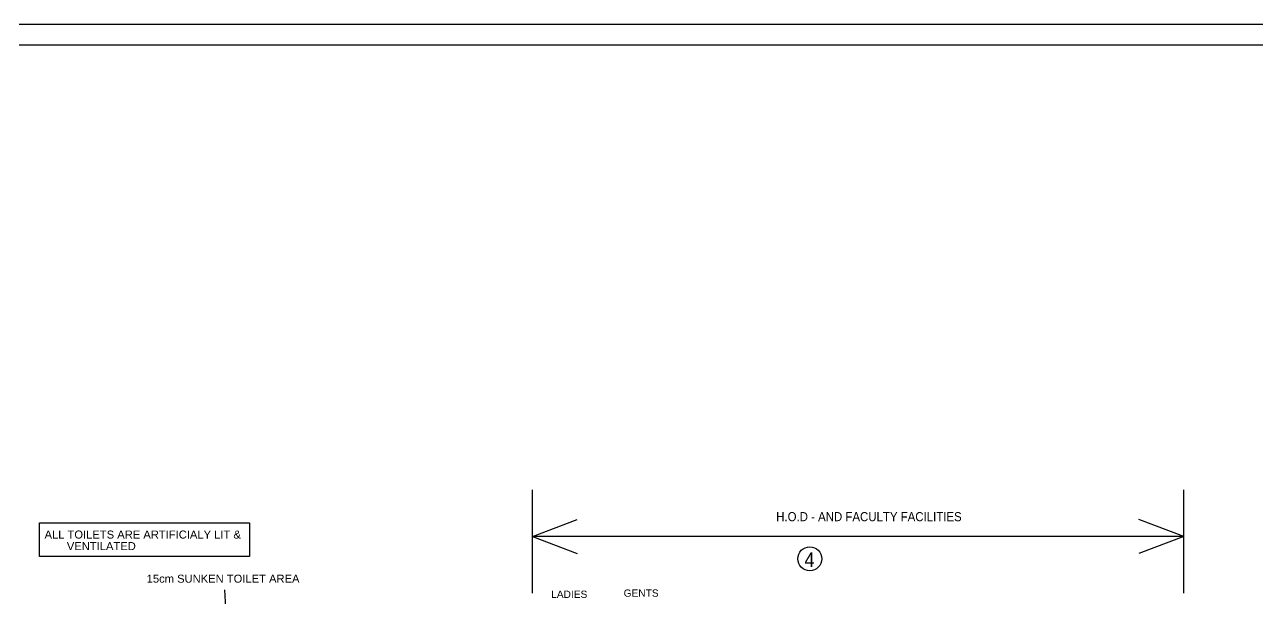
# Model space of a CAD drawing. Extents: x 53439 to 79867, y -144071 to -73305.
# Drawn here: x 64011 to 67400, y -95776 to -94198 of the extents above; entities that cross this region are included whole.
import ezdxf

# ---------------------------------------------------------------- set-up
doc = ezdxf.new("R2010")
doc.units = 0
doc.header["$LTSCALE"] = 0.1
doc.header["$MEASUREMENT"] = 0
doc.layers.get('0').update_dxf_attribs({"linetype": 'CONTINUOUS'})
for name, color, linetype in [('BOR', 200, 'CONTINUOUS'), ('BOR1', 230, 'CONTINUOUS'), ('LAYER4', 130, 'CONTINUOUS'), ('TEXT', 7, 'CONTINUOUS'), ('THIN_HA', 253, 'CONTINUOUS')]:
    doc.layers.add(name, color=color, linetype=linetype)
doc.styles.add('1MM', font='arial.ttf')
doc.styles.add('DIM', font='arial.ttf', dxfattribs={"width": 0.7, "height": 1})
doc.styles.add('DUTCH', font='arial.ttf')
doc.dimstyles.new('KRI', dxfattribs={"dimtxt": 23, "dimasz": 20, "dimexe": 7, "dimexo": 0, "dimgap": 9, "dimtad": 1, "dimdec": 1, "dimzin": 1, "dimtxsty": '1MM', "dimblk": 'ARCHTICK', "dimcen": 0.5, "dimclrd": 252, "dimclre": 252, "dimclrt": 7, "dimaunit": 1, "dimadec": 8, "dimazin": 3, "dimtfac": 1, "dimtdec": 1, "dimtmove": 0, "dimatfit": 3})

msp = doc.modelspace()

# ---------------------------------------------------------------- linework, layer by layer
at = {"layer": 'BOR'}
msp.add_lwpolyline([(75090.52, -94254.26), (58882.7, -94254.26), (58882.7, -102445.54), (75090.52, -102445.54)], close=True, dxfattribs=at)
at = {"layer": 'BOR1'}
msp.add_lwpolyline([(75147.05, -94197.74), (58826.17, -94197.74), (58826.17, -102502.07), (75147.05, -102502.07)], close=True, dxfattribs=at)
at = {"layer": 'LAYER4', "linetype": 'CONTINUOUS', "ltscale": 0.1}
for p, q in [((65406.95, -95762.2), (65406.95, -95477.83)), ((67197.22, -95762.2), (67197.22, -95477.83)), ((65406.95, -95606.18), (65529.81, -95559.49)), ((67197.22, -95606.18), (67074.37, -95559.49)), ((67197.22, -95606.18), (65406.95, -95606.18)), ((65406.95, -95606.18), (65529.81, -95652.87)), ((67197.22, -95606.18), (67074.37, -95652.87))]:
    msp.add_line(p, q, dxfattribs=at)
msp.add_lwpolyline([(64052.18, -95567.87), (64628.9, -95567.87), (64628.9, -95661.21), (64052.18, -95661.21)], close=True, dxfattribs=at)
msp.add_circle((66169.48, -95667.26), 32.99, dxfattribs=at)

# ---------------------------------------------------------------- texts
at = {"style": 'DIM'}
for s, p in [('LADIES', (65458.52, -95774.84)), ('GENTS', (65657.75, -95771.58))]:
    msp.add_text(s, height=20, dxfattribs=at).set_placement(p)
at = {"layer": 'TEXT', "color": 232, "style": 'DUTCH', "width": 0.9}
msp.add_text('H.O.D - AND FACULTY FACILITIES', height=25, dxfattribs=at).set_placement((66077.09, -95563.8))
at = {"layer": 'TEXT', "style": 'DUTCH'}
for s, p in [('ALL TOILETS ARE ARTIFICIALY LIT &', (64065.99, -95611.49)), ('VENTILATED', (64127.26, -95643.35)), ('15cm SUNKEN TOILET AREA', (64346.7, -95732.9, 0))]:
    msp.add_text(s, height=22, dxfattribs=at).set_placement(p)
at = {"layer": 'TEXT', "style": 'DUTCH', "width": 0.9}
msp.add_text('4', height=40, dxfattribs=at).set_placement((66154.71, -95689.6))

# ---------------------------------------------------------------- leaders
at = {"layer": 'THIN_HA', "color": 2, "linetype": 'CONTINUOUS', "ltscale": 0.1}
msp.add_leader([(64581.26, -96132.88), (64561.87, -95752.33)], dimstyle='KRI', dxfattribs=at)

doc.saveas('drawing.dxf')
